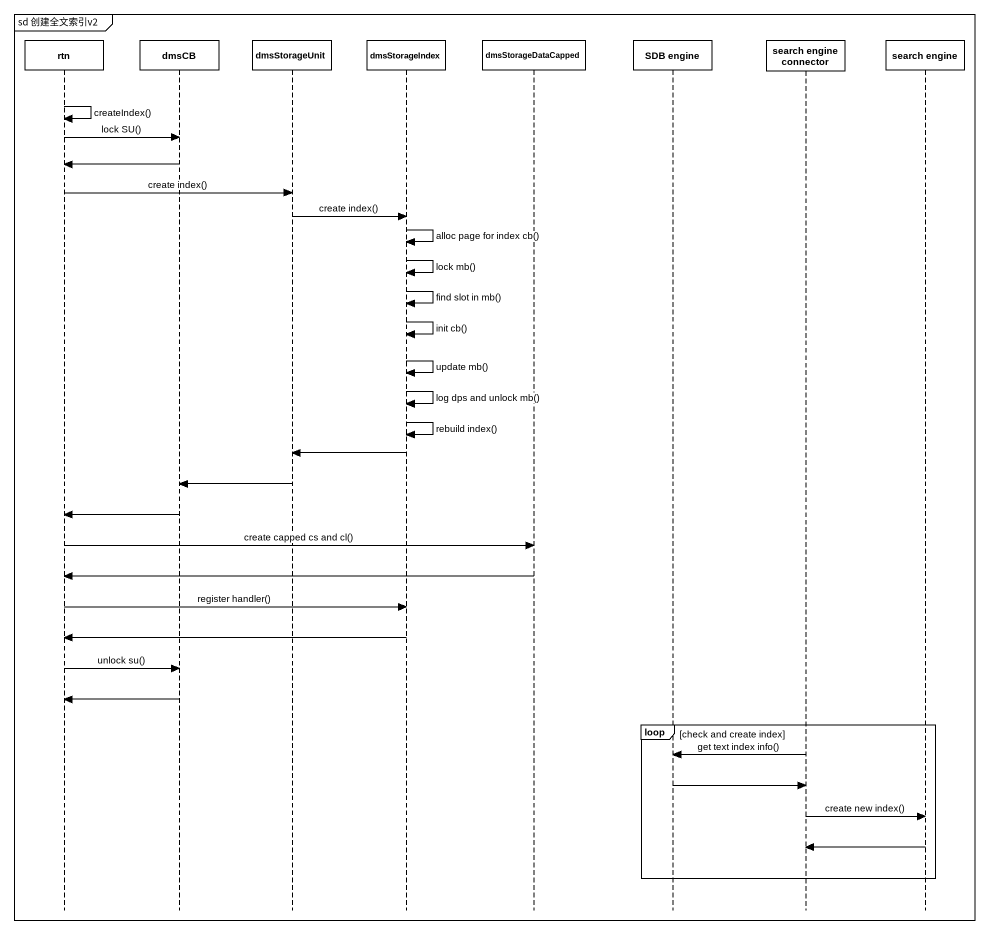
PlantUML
@startuml
mainframe sd 创建全文索引v2
hide footbox
participant rtn
participant dmsCB
participant dmsStorageUnit
participant dmsStorageIndex
participant dmsStorageDataCapped
participant "SDB engine" as SDB_engine
participant "search engine connector" as search_engine_connector
participant "search engine" as search_engine

rtn -> rtn : createIndex()
rtn -> dmsCB : lock SU()
dmsCB -> rtn
rtn -> dmsStorageUnit : create index()
dmsStorageUnit -> dmsStorageIndex : create index()
dmsStorageIndex -> dmsStorageIndex : alloc page for index cb()
dmsStorageIndex -> dmsStorageIndex : lock mb()
dmsStorageIndex -> dmsStorageIndex : find slot in mb()
dmsStorageIndex -> dmsStorageIndex : init cb()
dmsStorageIndex -> dmsStorageIndex : update mb()
dmsStorageIndex -> dmsStorageIndex : log dps and unlock mb()
dmsStorageIndex -> dmsStorageIndex : rebuild index()
dmsStorageIndex -> dmsStorageUnit
dmsStorageUnit -> dmsCB
dmsCB -> rtn
rtn -> dmsStorageDataCapped : create capped cs and cl()
dmsStorageDataCapped -> rtn
rtn -> dmsStorageIndex : register handler()
dmsStorageIndex -> rtn
rtn -> dmsCB : unlock su()
dmsCB -> rtn
loop check and create index
  search_engine_connector -> SDB_engine : get text index info()
  SDB_engine -> search_engine_connector
  search_engine_connector -> search_engine : create new index()
  search_engine -> search_engine_connector
end
@enduml
